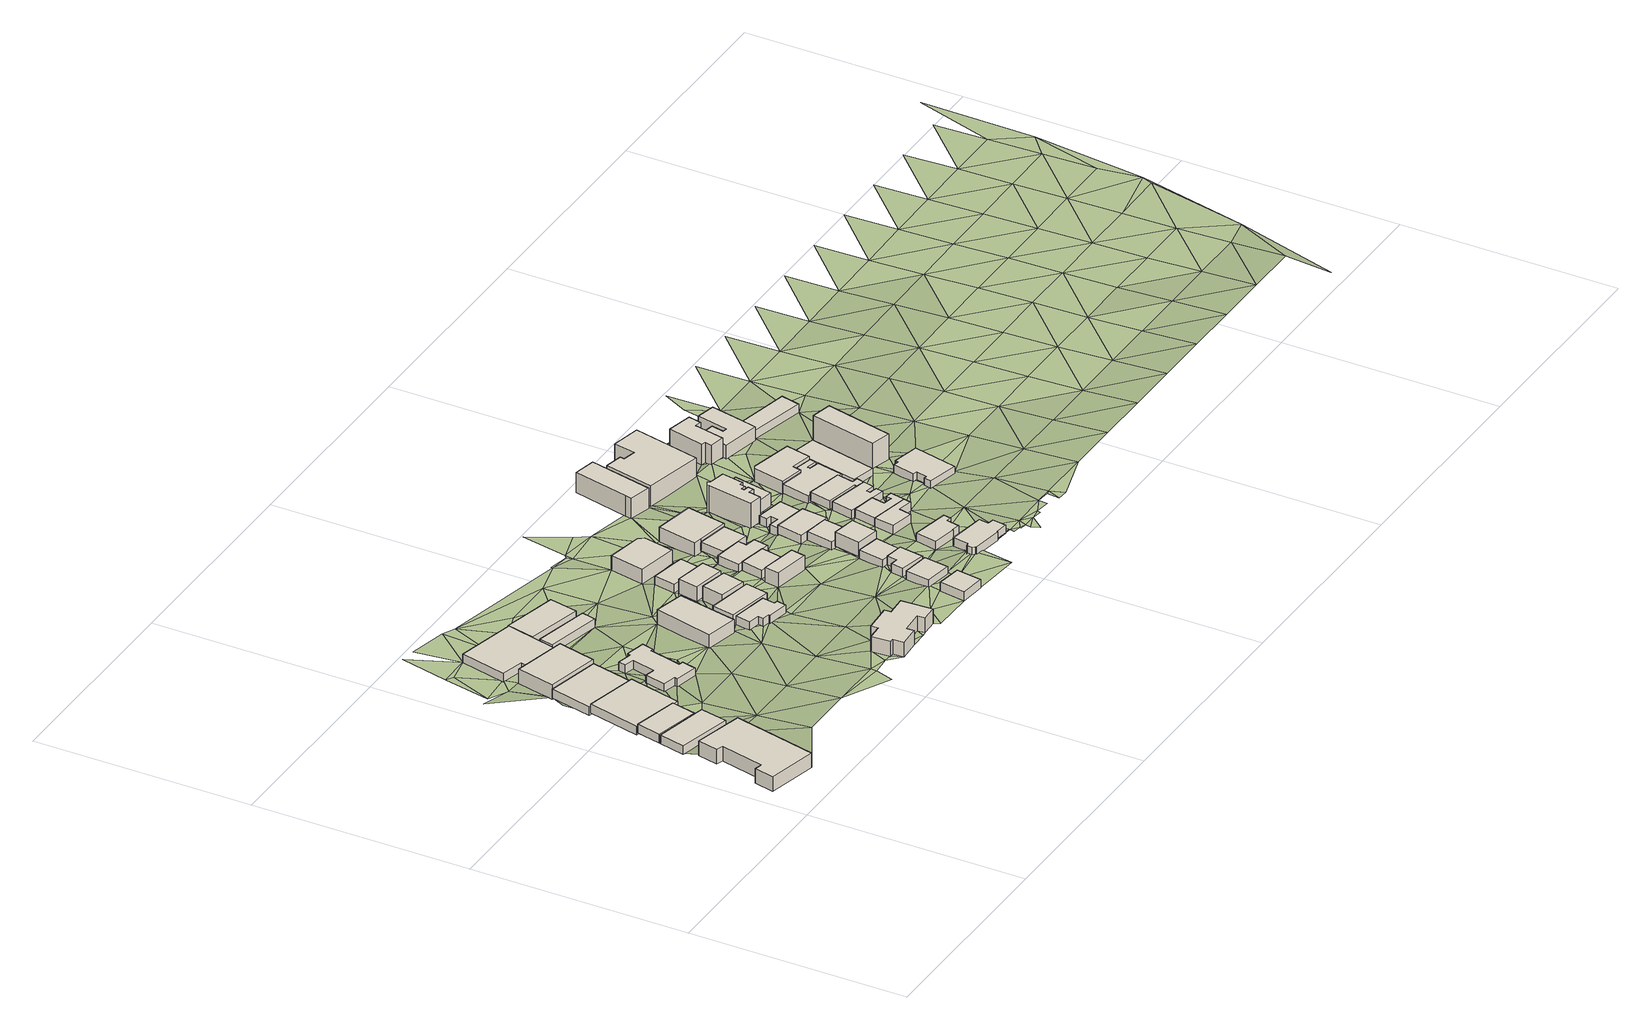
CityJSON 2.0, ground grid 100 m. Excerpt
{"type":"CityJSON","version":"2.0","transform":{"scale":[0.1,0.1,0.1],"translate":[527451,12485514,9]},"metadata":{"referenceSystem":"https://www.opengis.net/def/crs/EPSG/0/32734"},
"CityObjects":{
"building1":{"type":"Building","attributes":{"address":"Sir Dicks 15 Woodlands Road Woodstock Cape Town","building":"office","building:levels":2,"building_height":6.9,"plus_code":"4FRW3CCV+3QP","ground_height":15.82,"roof_height":22.72},"geometry":[{"type":"Solid","lod":"1","boundaries":[[[[0,1,2,3]],[[1,4,5,2]],[[4,6,7,5]],[[6,8,9,7]],[[8,10,11,9]],[[10,12,13,11]],[[12,14,15,13]],[[14,0,3,15]],[[3,2,5,7,9,11,13,15]],[[14,12,10,8,6,4,1,0]]]]}]},
"building2":{"type":"Building","attributes":{"building":"industrial","building:levels":1,"building_height":4.1,"plus_code":"4FRW3CCV+5RR","ground_height":13.77,"roof_height":17.87},"geometry":[{"type":"Solid","lod":"1","boundaries":[[[[16,17,18,19]],[[17,20,21,18]],[[20,22,23,21]],[[22,16,19,23]],[[19,18,21,23]],[[22,20,17,16]]]]}]},
"building3":{"type":"Building","attributes":{"building":"industrial","building:levels":1,"building_height":4.1,"plus_code":"4FRW3CCV+6RJ","ground_height":13.77,"roof_height":17.87},"geometry":[{"type":"Solid","lod":"1","boundaries":[[[[24,25,26,27]],[[25,28,29,26]],[[28,30,31,29]],[[30,24,27,31]],[[27,26,29,31]],[[30,28,25,24]]]]}]},
"building4":{"type":"Building","attributes":{"building":"industrial","building:levels":1,"building_height":4.1,"plus_code":"4FRW3CCV+7RX","ground_height":12.49,"roof_height":16.59},"geometry":[{"type":"Solid","lod":"1","boundaries":[[[[32,33,34,35]],[[33,36,37,34]],[[36,38,39,37]],[[38,32,35,39]],[[35,34,37,39]],[[38,36,33,32]]]]}]},
"building5":{"type":"Building","attributes":{"building":"industrial","building:levels":1,"building_height":4.1,"plus_code":"4FRW3CCV+9VC","ground_height":11.28,"roof_height":15.38},"geometry":[{"type":"Solid","lod":"1","boundaries":[[[[40,41,42,43]],[[41,44,45,42]],[[44,46,47,45]],[[46,40,43,47]],[[43,42,45,47]],[[46,44,41,40]]]]}]},
"building6":{"type":"Building","attributes":{"address":"Desmond Tutu Health Foundation 3 Woodlands Road Woodstock Cape Town","building":"office","building:levels":2,"amenity":"research_institute","building_height":6.9,"plus_code":"4FRW3CCV+CVW","ground_height":10.17,"roof_height":17.07},"geometry":[{"type":"Solid","lod":"1","boundaries":[[[[48,49,50,51]],[[49,52,53,50]],[[52,54,55,53]],[[54,48,51,55]],[[51,50,53,55]],[[54,52,49,48]]]]}]},
"building7":{"type":"Building","attributes":{"address":"Percy Bartley House 44 Pine Road 7915 Woodstock, Cape Town","building":"residential","building:levels":1,"beds":"25","amenity":"social_facility","social_facility":"shelter","building_height":4.1,"plus_code":"4FRW3CCV+8X8","ground_height":11.28,"roof_height":15.38},"geometry":[{"type":"Solid","lod":"1","boundaries":[[[[56,57,58,59]],[[57,60,61,58]],[[60,62,63,61]],[[62,64,65,63]],[[64,66,67,65]],[[66,68,69,67]],[[68,70,71,69]],[[70,72,73,71]],[[72,74,75,73]],[[74,76,77,75]],[[76,78,79,77]],[[78,80,81,79]],[[80,82,83,81]],[[82,84,85,83]],[[84,86,87,85]],[[86,56,59,87]],[[59,58,61,63,65,67,69,71,73,75,77,79,81,83,85,87]],[[86,84,82,80,78,76,74,72,70,68,66,64,62,60,57,56]]]]}]},
"building8":{"type":"Building","attributes":{"address":"Cape Town","building":"yes","building:levels":1,"building_height":4.1,"plus_code":"4FRW3CCV+GWJ","ground_height":9.52,"roof_height":13.62},"geometry":[{"type":"Solid","lod":"1","boundaries":[[[[88,89,90,91]],[[89,92,93,90]],[[92,94,95,93]],[[94,96,97,95]],[[96,98,99,97]],[[98,88,91,99]],[[91,90,93,95,97,99]],[[98,96,94,92,89,88]]]]}]},
"building9":{"type":"Building","attributes":{"address":"Cape Town","building":"yes","building:levels":1,"building_height":4.1,"plus_code":"4FRW3CCW+F2J","ground_height":10.17,"roof_height":14.27},"geometry":[{"type":"Solid","lod":"1","boundaries":[[[[100,101,102,103]],[[101,104,105,102]],[[104,106,107,105]],[[106,100,103,107]],[[103,102,105,107]],[[106,104,101,100]]]]}]},
"building10":{"type":"Building","attributes":{"address":"Cape Town","building":"yes","building:levels":1,"building_height":4.1,"plus_code":"4FRW3CCW+G2G","ground_height":9.52,"roof_height":13.62},"geometry":[{"type":"Solid","lod":"1","boundaries":[[[[108,109,110,111]],[[109,112,113,110]],[[112,114,115,113]],[[114,108,111,115]],[[111,110,113,115]],[[114,112,109,108]]]]}]},
"building11":{"type":"Building","attributes":{"address":"Ebenezer Uniting Reformed Church 43 Pine Road Woodstock 7915 Cape Town","building":"church","building:levels":2,"amenity":"place_of_worship","building_height":6.9,"plus_code":"4FRW3CCW+84G","ground_height":11.34,"roof_height":18.24},"geometry":[{"type":"Solid","lod":"1","boundaries":[[[[116,117,118,119]],[[117,120,121,118]],[[120,122,123,121]],[[122,116,119,123]],[[119,118,121,123]],[[122,120,117,116]]]]}]},
"building12":{"type":"Building","attributes":{"building":"kindergarten","building:levels":2,"building_height":6.9,"plus_code":"4FRW3CCW+26P","ground_height":17.11,"roof_height":24.01},"geometry":[{"type":"Solid","lod":"1","boundaries":[[[[124,125,126,127]],[[125,128,129,126]],[[128,130,131,129]],[[130,132,133,131]],[[132,134,135,133]],[[134,136,137,135]],[[136,138,139,137]],[[138,140,141,139]],[[140,142,143,141]],[[142,144,145,143]],[[144,146,147,145]],[[146,148,149,147]],[[148,150,151,149]],[[150,124,127,151]],[[127,126,129,131,133,135,137,139,141,143,145,147,149,151]],[[150,148,146,144,142,140,138,136,134,132,130,128,125,124]]]]}]},
"building13":{"type":"Building","attributes":{"building":"house","building:levels":1,"building_height":4.1,"plus_code":"4FRW3CCW+755","ground_height":12.72,"roof_height":16.82},"geometry":[{"type":"Solid","lod":"1","boundaries":[[[[152,153,154,155]],[[153,156,157,154]],[[156,158,159,157]],[[158,160,161,159]],[[160,162,163,161]],[[162,164,165,163]],[[164,166,167,165]],[[166,168,169,167]],[[168,170,171,169]],[[170,152,155,171]],[[155,154,157,159,161,163,165,167,169,171]],[[170,168,166,164,162,160,158,156,153,152]]]]}]},
"building14":{"type":"Building","attributes":{"building":"house","building:levels":1,"building_height":4.1,"plus_code":"4FRW3CCW+76M","ground_height":12.72,"roof_height":16.82},"geometry":[{"type":"Solid","lod":"1","boundaries":[[[[172,173,174,175]],[[173,176,177,174]],[[176,178,179,177]],[[178,172,175,179]],[[175,174,177,179]],[[178,176,173,172]]]]}]},
"building15":{"type":"Building","attributes":{"building":"house","building:levels":2,"building_height":6.9,"plus_code":"4FRW3CCW+86G","ground_height":11.54,"roof_height":18.44},"geometry":[{"type":"Solid","lod":"1","boundaries":[[[[180,181,182,183]],[[181,184,185,182]],[[184,186,187,185]],[[186,180,183,187]],[[183,182,185,187]],[[186,184,181,180]]]]}]},
"building16":{"type":"Building","attributes":{"building":"house","building:levels":2,"building_height":6.9,"plus_code":"4FRW3CCW+969","ground_height":11.54,"roof_height":18.44},"geometry":[{"type":"Solid","lod":"1","boundaries":[[[[188,189,190,191]],[[189,192,193,190]],[[192,194,195,193]],[[194,188,191,195]],[[191,190,193,195]],[[194,192,189,188]]]]}]},
"building17":{"type":"Building","attributes":{"building":"house","building:levels":1,"building_height":4.1,"plus_code":"4FRW3CCW+C72","ground_height":11.54,"roof_height":15.64},"geometry":[{"type":"Solid","lod":"1","boundaries":[[[[196,197,198,199]],[[197,200,201,198]],[[200,202,203,201]],[[202,196,199,203]],[[199,198,201,203]],[[202,200,197,196]]]]}]},
"building18":{"type":"Building","attributes":{"address":"Woodstock Cape Town","building":"house","building:levels":1,"building_height":4.1,"plus_code":"4FRW3CCW+2C7","ground_height":17.21,"roof_height":21.31},"geometry":[{"type":"Solid","lod":"1","boundaries":[[[[204,205,206,207]],[[205,208,209,206]],[[208,210,211,209]],[[210,204,207,211]],[[207,206,209,211]],[[210,208,205,204]]]]}]},
"building19":{"type":"Building","attributes":{"building":"retail","building:levels":2,"building_height":6.9,"plus_code":"4FRW3CCW+F77","ground_height":10.35,"roof_height":17.25},"geometry":[{"type":"Solid","lod":"1","boundaries":[[[[212,213,214,215]],[[213,216,217,214]],[[216,218,219,217]],[[218,220,221,219]],[[220,212,215,221]],[[215,214,217,219,221]],[[220,218,216,213,212]]]]}]},
"building20":{"type":"Building","attributes":{"address":"Woodstock","building":"house","building:levels":2,"building_height":6.9,"plus_code":"4FRW3CCW+789","ground_height":13.07,"roof_height":19.97},"geometry":[{"type":"Solid","lod":"1","boundaries":[[[[222,223,224,225]],[[223,226,227,224]],[[226,228,229,227]],[[228,222,225,229]],[[225,224,227,229]],[[228,226,223,222]]]]}]},
"building21":{"type":"Building","attributes":{"address":"Woodstock","building":"house","building:levels":1,"building_height":4.1,"plus_code":"4FRW3CCW+885","ground_height":13.07,"roof_height":17.17},"geometry":[{"type":"Solid","lod":"1","boundaries":[[[[230,231,232,233]],[[231,234,235,232]],[[234,236,237,235]],[[236,230,233,237]],[[233,232,235,237]],[[236,234,231,230]]]]}]},
"building22":{"type":"Building","attributes":{"address":"Woodstock Cape Town","building":"house","building:levels":1,"building_height":4.1,"plus_code":"4FRW3CCW+3CG","ground_height":15.85,"roof_height":19.95},"geometry":[{"type":"Solid","lod":"1","boundaries":[[[[238,239,240,241]],[[239,242,243,240]],[[242,244,245,243]],[[244,238,241,245]],[[241,240,243,245]],[[244,242,239,238]]]]}]},
"building23":{"type":"Building","attributes":{"address":"Woodstock","building":"house","building:levels":1,"building_height":4.1,"plus_code":"4FRW3CCW+89R","ground_height":11.66,"roof_height":15.76},"geometry":[{"type":"Solid","lod":"1","boundaries":[[[[246,247,248,249]],[[247,250,251,248]],[[250,252,253,251]],[[252,254,255,253]],[[254,256,257,255]],[[256,246,249,257]],[[249,248,251,253,255,257]],[[256,254,252,250,247,246]]]]}]},
"building24":{"type":"Building","attributes":{"address":"Walmer Road Woodstock 7915 Cape Town","building":"house","building:levels":1,"building_height":4.1,"plus_code":"4FRW3CCW+4C9","ground_height":15.85,"roof_height":19.95},"geometry":[{"type":"Solid","lod":"1","boundaries":[[[[258,259,260,261]],[[259,262,263,260]],[[262,264,265,263]],[[264,266,267,265]],[[266,268,269,267]],[[268,258,261,269]],[[261,260,263,265,267,269]],[[268,266,264,262,259,258]]]]}]},
"building25":{"type":"Building","attributes":{"building":"house","building:levels":1,"building_height":4.1,"plus_code":"4FRW3CCW+99P","ground_height":11.66,"roof_height":15.76},"geometry":[{"type":"Solid","lod":"1","boundaries":[[[[270,271,272,273]],[[271,274,275,272]],[[274,276,277,275]],[[276,270,273,277]],[[273,272,275,277]],[[276,274,271,270]]]]}]},
"building26":{"type":"Building","attributes":{"address":"Walmer Road Woodstock 7915 Cape Town","building":"house","building:levels":1,"building_height":4.1,"plus_code":"4FRW3CCW+5F6","ground_height":14.41,"roof_height":18.51},"geometry":[{"type":"Solid","lod":"1","boundaries":[[[[278,279,280,281]],[[279,282,283,280]],[[282,284,285,283]],[[284,278,281,285]],[[281,280,283,285]],[[284,282,279,278]]]]}]},
"building27":{"type":"Building","attributes":{"building":"retail","building:levels":2,"building_height":6.9,"plus_code":"4FRW3CCW+C9Q","ground_height":10.35,"roof_height":17.25},"geometry":[{"type":"Solid","lod":"1","boundaries":[[[[286,287,288,289]],[[287,290,291,288]],[[290,292,293,291]],[[292,294,295,293]],[[294,286,289,295]],[[289,288,291,293,295]],[[294,292,290,287,286]]]]}]},
"building28":{"type":"Building","attributes":{"address":"Walmer Road Woodstock 7915 Cape Town","building":"house","building:levels":2,"building_height":6.9,"plus_code":"4FRW3CCW+6F8","ground_height":14.41,"roof_height":21.31},"geometry":[{"type":"Solid","lod":"1","boundaries":[[[[296,297,298,299]],[[297,300,301,298]],[[300,302,303,301]],[[302,296,299,303]],[[299,298,301,303]],[[302,300,297,296]]]]}]},
"building29":{"type":"Building","attributes":{"address":"Walmer Road Woodstock 7915 Cape Town","building":"house","building:levels":1,"building_height":4.1,"plus_code":"4FRW3CCW+7F4","ground_height":13.38,"roof_height":17.48},"geometry":[{"type":"Solid","lod":"1","boundaries":[[[[304,305,306,307]],[[305,308,309,306]],[[308,310,311,309]],[[310,312,313,311]],[[312,304,307,313]],[[307,306,309,311,313]],[[312,310,308,305,304]]]]}]},
"building30":{"type":"Building","attributes":{"address":"Walmer Road Woodstock 7915 Cape Town","building":"house","building:levels":1,"building_height":4.1,"plus_code":"4FRW3CCW+8F4","ground_height":13.38,"roof_height":17.48},"geometry":[{"type":"Solid","lod":"1","boundaries":[[[[314,315,316,317]],[[315,305,306,316]],[[305,304,307,306]],[[304,318,319,307]],[[318,320,321,319]],[[320,314,317,321]],[[317,316,306,307,319,321]],[[320,318,304,305,315,314]]]]}]},
"building31":{"type":"Building","attributes":{"address":"11A Walmer Road Woodstock 7915 Woodstock, Cape Town","building":"house","building:levels":1,"building_height":4.1,"plus_code":"4FRW3CCW+3H8","ground_height":16.01,"roof_height":20.11},"geometry":[{"type":"Solid","lod":"1","boundaries":[[[[322,323,324,325]],[[323,326,327,324]],[[326,328,329,327]],[[328,330,331,329]],[[330,332,333,331]],[[332,334,335,333]],[[334,336,337,335]],[[336,338,339,337]],[[338,340,341,339]],[[340,342,343,341]],[[342,344,345,343]],[[344,322,325,345]],[[325,324,327,329,331,333,335,337,339,341,343,345]],[[344,342,340,338,336,334,332,330,328,326,323,322]]]]}]},
"building32":{"type":"Building","attributes":{"address":"11 Walmer Road 7915 Woodstock, Cape Town","building":"semidetached_house","building:levels":1,"building_height":4.1,"plus_code":"4FRW3CCW+4H6","ground_height":16.01,"roof_height":20.11},"geometry":[{"type":"Solid","lod":"1","boundaries":[[[[346,347,348,349]],[[347,350,351,348]],[[350,352,353,351]],[[352,354,355,353]],[[354,356,357,355]],[[356,358,359,357]],[[358,360,361,359]],[[360,346,349,361]],[[349,348,351,353,355,357,359,361]],[[360,358,356,354,352,350,347,346]]]]}]},
"building33":{"type":"Building","attributes":{"address":"Walmer Road Woodstock 7915 Cape Town","building":"house","building:levels":1,"building_height":4.1,"plus_code":"4FRW3CCW+8GR","ground_height":12.09,"roof_height":16.19},"geometry":[{"type":"Solid","lod":"1","boundaries":[[[[362,363,364,365]],[[363,366,367,364]],[[366,368,369,367]],[[368,370,371,369]],[[370,372,373,371]],[[372,374,375,373]],[[374,376,377,375]],[[376,362,365,377]],[[365,364,367,369,371,373,375,377]],[[376,374,372,370,368,366,363,362]]]]}]},
"building34":{"type":"Building","attributes":{"address":"108 Victoria Road Woodstock 7915 Cape Town","building":"yes","building:levels":4,"building_height":12.5,"plus_code":"4FRW3CCW+CFQ","ground_height":10.58,"roof_height":23.08},"geometry":[{"type":"Solid","lod":"1","boundaries":[[[[378,379,380,381]],[[379,382,383,380]],[[382,384,385,383]],[[384,386,387,385]],[[386,388,389,387]],[[388,390,391,389]],[[390,392,393,391]],[[392,394,395,393]],[[394,396,397,395]],[[396,398,399,397]],[[398,400,401,399]],[[400,402,403,401]],[[402,404,405,403]],[[404,406,407,405]],[[406,378,381,407]],[[381,380,383,385,387,389,391,393,395,397,399,401,403,405,407]],[[406,404,402,400,398,396,394,392,390,388,386,384,382,379,378]]]]}]},
"building35":{"type":"Building","attributes":{"address":"Victoria Road Woodstock 7915 Cape Town","building":"yes","building:levels":3,"building_height":9.7,"plus_code":"4FRW3CCW+HCX","ground_height":9.24,"roof_height":18.94},"geometry":[{"type":"Solid","lod":"1","boundaries":[[[[408,409,410,411]],[[409,412,413,410]],[[412,414,415,413]],[[414,416,417,415]],[[416,408,411,417]],[[411,410,413,415,417]],[[416,414,412,409,408]]]]}]},
"building36":{"type":"Building","attributes":{"address":"7 Walmer Road Woodstock 7915 Cape Town","building":"house","building:levels":1,"building_height":4.1,"plus_code":"4FRW3CCW+5HM","ground_height":14.64,"roof_height":18.74},"geometry":[{"type":"Solid","lod":"1","boundaries":[[[[418,419,420,421]],[[419,422,423,420]],[[422,424,425,423]],[[424,426,427,425]],[[426,428,429,427]],[[428,418,421,429]],[[421,420,423,425,427,429]],[[428,426,424,422,419,418]]]]}]},
"building37":{"type":"Building","attributes":{"address":"5 Walmer Road Woodstock 7915 Cape Town","building":"semidetached_house","building:levels":1,"building_height":4.1,"plus_code":"4FRW3CCW+6HF","ground_height":14.64,"roof_height":18.74},"geometry":[{"type":"Solid","lod":"1","boundaries":[[[[418,428,429,421]],[[428,430,431,429]],[[430,432,433,431]],[[432,434,435,433]],[[434,436,437,435]],[[436,438,439,437]],[[438,440,441,439]],[[440,418,421,441]],[[421,429,431,433,435,437,439,441]],[[440,438,436,434,432,430,428,418]]]]}]},
"building38":{"type":"Building","attributes":{"address":"104 Victoria Road Woodstock 7915 Cape Town","building":"yes","building:levels":2,"building_height":6.9,"plus_code":"4FRW3CCW+CGH","ground_height":10.71,"roof_height":17.61},"geometry":[{"type":"Solid","lod":"1","boundaries":[[[[442,443,444,445]],[[443,446,447,444]],[[446,448,449,447]],[[448,450,451,449]],[[450,442,445,451]],[[445,444,447,449,451]],[[450,448,446,443,442]]]]}]},
"building39":{"type":"Building","attributes":{"address":"3 Walmer Road Woodstock 7915 Cape Town","building":"house","building:levels":1,"building_height":4.1,"plus_code":"4FRW3CCW+7J6","ground_height":13.56,"roof_height":17.66},"geometry":[{"type":"Solid","lod":"1","boundaries":[[[[452,453,454,455]],[[453,456,457,454]],[[456,458,459,457]],[[458,460,461,459]],[[460,462,463,461]],[[462,464,465,463]],[[464,466,467,465]],[[466,468,469,467]],[[468,452,455,469]],[[455,454,457,459,461,463,465,467,469]],[[468,466,464,462,460,458,456,453,452]]]]}]},
"building40":{"type":"Building","attributes":{"address":"1 Walmer Road Woodstock 7915 Cape Town","building":"house","building:levels":1,"building_height":4.1,"plus_code":"4FRW3CCW+8J2","ground_height":13.56,"roof_height":17.66},"geometry":[{"type":"Solid","lod":"1","boundaries":[[[[453,452,455,454]],[[452,470,471,455]],[[470,472,473,471]],[[472,474,475,473]],[[474,476,477,475]],[[476,478,479,477]],[[478,480,481,479]],[[480,453,454,481]],[[454,455,471,473,475,477,479,481]],[[480,478,476,474,472,470,452,453]]]]}]},
"building41":{"type":"Building","attributes":{"address":"53 Victoria Road Woodstock 7915 Cape Town","building":"yes","building:levels":3,"building_height":9.7,"plus_code":"4FRW3CCW+HG8","ground_height":9.24,"roof_height":18.94},"geometry":[{"type":"Solid","lod":"1","boundaries":[[[[482,483,484,485]],[[483,486,487,484]],[[486,488,489,487]],[[488,490,491,489]],[[490,492,493,491]],[[492,494,495,493]],[[494,496,497,495]],[[496,482,485,497]],[[485,484,487,489,491,493,495,497]],[[496,494,492,490,488,486,483,482]]]]}]},
"building42":{"type":"Building","attributes":{"address":"116 Victoria Road Woodstock 7915 Cape Town","building":"house","building:levels":1,"building_height":4.1,"plus_code":"4FRW3CCW+8JV","ground_height":12.16,"roof_height":16.26},"geometry":[{"type":"Solid","lod":"1","boundaries":[[[[498,499,500,501]],[[499,502,503,500]],[[502,504,505,503]],[[504,506,507,505]],[[506,508,509,507]],[[508,510,511,509]],[[510,512,513,511]],[[512,514,515,513]],[[514,516,517,515]],[[516,498,501,517]],[[501,500,503,505,507,509,511,513,515,517]],[[516,514,512,510,508,506,504,502,499,498]]]]}]},
"building43":{"type":"Building","attributes":{"address":"116 Victoria Road Woodstock 7915 Cape Town","building":"retail","building:levels":2,"building_height":6.9,"plus_code":"4FRW3CCW+9JW","ground_height":10.71,"roof_height":17.61},"geometry":[{"type":"Solid","lod":"1","boundaries":[[[[518,519,520,521]],[[519,522,523,520]],[[522,524,525,523]],[[524,526,527,525]],[[526,528,529,527]],[[528,530,531,529]],[[530,518,521,531]],[[521,520,523,525,527,529,531]],[[530,528,526,524,522,519,518]]]]}]},
"building44":{"type":"Building","attributes":{"address":"130 Victoria Road Woodstock 7915 Cape Town","building":"retail","building:levels":1,"building_height":4.1,"plus_code":"4FRW3CCW+8MQ","ground_height":12.28,"roof_height":16.38},"geometry":[{"type":"Solid","lod":"1","boundaries":[[[[532,533,534,535]],[[533,536,537,534]],[[536,538,539,537]],[[538,532,535,539]],[[535,534,537,539]],[[538,536,533,532]]]]}]},
"building45":{"type":"Building","attributes":{"building":"house","building:levels":1,"building_height":4.1,"plus_code":"4FRW3CCW+6P9","ground_height":13.49,"roof_height":17.59},"geometry":[{"type":"Solid","lod":"1","boundaries":[[[[540,541,542,543]],[[541,544,545,542]],[[544,546,547,545]],[[546,548,549,547]],[[548,550,551,549]],[[550,552,553,551]],[[552,554,555,553]],[[554,556,557,555]],[[556,558,559,557]],[[558,540,543,559]],[[543,542,545,547,549,551,553,555,557,559]],[[558,556,554,552,550,548,546,544,541,540]]]]}]},
"building46":{"type":"Building","attributes":{"address":"57 Victoria Road Woodstock Cape Town","building":"retail","building:levels":3,"building_height":9.7,"plus_code":"4FRW3CCW+GJQ","ground_height":9.67,"roof_height":19.37},"geometry":[{"type":"Solid","lod":"1","boundaries":[[[[560,561,562,563]],[[561,564,565,562]],[[564,566,567,565]],[[566,568,569,567]],[[568,570,571,569]],[[570,572,573,571]],[[572,574,575,573]],[[574,576,577,575]],[[576,560,563,577]],[[563,562,565,567,569,571,573,575,577]],[[576,574,572,570,568,566,564,561,560]]]]}]},
"building47":{"type":"Building","attributes":{"address":"124 Victoria Road Woodstock 7915 Cape Town","building":"retail","building:levels":4,"building_height":12.5,"plus_code":"4FRW3CCW+8QJ","ground_height":12.28,"roof_height":24.78},"geometry":[{"type":"Solid","lod":"1","boundaries":[[[[578,579,580,581]],[[579,582,583,580]],[[582,584,585,583]],[[584,578,581,585]],[[581,580,583,585]],[[584,582,579,578]]]]}]},
"building48":{"type":"Building","attributes":{"address":"59 Victoria Road Woodstock 7915 Cape Town","building":"yes","building:levels":2,"building_height":6.9,"plus_code":"4FRW3CCW+GPF","ground_height":9.75,"roof_height":16.65},"geometry":[{"type":"Solid","lod":"1","boundaries":[[[[586,587,588,589]],[[587,590,591,588]],[[590,592,593,591]],[[592,594,595,593]],[[594,596,597,595]],[[596,598,599,597]],[[598,600,601,599]],[[600,602,603,601]],[[602,604,605,603]],[[604,586,589,605]],[[589,588,591,593,595,597,599,601,603,605]],[[604,602,600,598,596,594,592,590,587,586]]]]}]},
"building49":{"type":"Building","attributes":{"address":"73 Victoria Road Woodstock 7915 Cape Town","building":"yes","building:levels":1,"building_height":4.1,"plus_code":"4FRW3CCW+FQP","ground_height":10.87,"roof_height":14.97},"geometry":[{"type":"Solid","lod":"1","boundaries":[[[[606,607,608,609]],[[607,610,611,608]],[[610,612,613,611]],[[612,606,609,613]],[[609,608,611,613]],[[612,610,607,606]]]]}]},
"terrain1":{"type":"TINRelief","geometry":[{"type":"CompositeSurface","lod":"1","boundaries":[[[614,615,616]],[[615,1,616]],[[617,618,619]],[[1,620,621]],[[622,623,25]],[[618,617,16]],[[1,624,616]],[[1,621,624]],[[25,625,622]],[[624,16,616]],[[618,16,25]],[[626,627,628]],[[625,25,16]],[[628,629,630]],[[631,632,627]],[[624,633,16]],[[633,625,16]],[[634,624,621]],[[628,635,629]],[[636,637,629]],[[637,638,639]],[[629,635,640]],[[638,637,636]],[[38,632,631]],[[636,629,640]],[[625,633,641]],[[628,46,635]],[[625,642,38]],[[625,643,642]],[[641,643,625]],[[633,624,644]],[[624,634,645]],[[639,638,88]],[[636,640,646]],[[638,636,88]],[[647,38,642]],[[38,647,632]],[[642,643,647]],[[635,46,648]],[[649,646,640]],[[639,88,650]],[[645,644,624]],[[643,641,651]],[[633,652,641]],[[647,64,632]],[[640,54,649]],[[632,64,46]],[[644,652,633]],[[653,64,647]],[[62,648,46]],[[62,46,64]],[[64,653,654]],[[655,645,634]],[[54,656,649]],[[648,62,657]],[[634,658,659]],[[660,88,661]],[[62,662,657]],[[634,659,655]],[[663,661,88]],[[664,665,666]],[[667,54,648]],[[657,667,648]],[[663,88,98]],[[664,668,665]],[[645,669,644]],[[106,104,656]],[[670,652,644]],[[671,645,655]],[[666,652,670]],[[672,656,104]],[[668,664,673]],[[666,670,664]],[[674,667,657]],[[672,98,656]],[[663,675,661]],[[669,645,671]],[[656,54,676]],[[655,659,677]],[[670,673,664]],[[656,676,106]],[[98,112,663]],[[112,675,663]],[[669,670,644]],[[98,672,112]],[[667,676,54]],[[671,655,678]],[[677,678,655]],[[104,679,672]],[[674,673,116]],[[677,142,680]],[[674,116,667]],[[677,680,678]],[[116,673,670]],[[681,675,112]],[[142,140,680]],[[678,132,671]],[[679,682,672]],[[667,116,676]],[[669,683,670]],[[684,669,671]],[[134,132,678]],[[681,112,109]],[[132,685,671]],[[683,669,686]],[[687,686,669]],[[688,675,681]],[[685,684,671]],[[676,116,689]],[[144,690,146]],[[687,669,684]],[[679,676,691]],[[152,683,686]],[[683,152,178]],[[691,682,679]],[[686,687,692]],[[146,690,148]],[[689,691,676]],[[683,178,176]],[[132,130,685]],[[116,122,689]],[[682,691,109]],[[684,693,687]],[[148,690,150]],[[688,681,109]],[[176,122,683]],[[694,178,152]],[[695,684,685]],[[130,128,696]],[[109,691,688]],[[688,697,675]],[[684,695,698]],[[689,122,197]],[[176,194,122]],[[699,184,176]],[[691,689,220]],[[178,694,700]],[[701,685,130]],[[194,176,184]],[[685,701,695]],[[699,176,702]],[[703,704,705]],[[706,694,707]],[[192,122,194]],[[705,696,703]],[[196,689,197]],[[130,696,701]],[[192,197,122]],[[694,706,700]],[[689,196,220]],[[223,706,698]],[[691,218,688]],[[698,695,708]],[[709,699,702]],[[210,705,704]],[[710,194,184]],[[706,223,700]],[[218,691,220]],[[711,696,705]],[[708,695,701]],[[192,200,197]],[[702,700,223]],[[710,184,712]],[[712,709,702]],[[708,223,698]],[[696,711,701]],[[688,218,697]],[[713,705,210]],[[712,702,236]],[[223,222,702]],[[189,200,192]],[[711,705,713]],[[220,196,714]],[[222,236,702]],[[712,715,710]],[[189,710,715]],[[716,697,717]],[[234,712,236]],[[718,697,218]],[[196,719,714]],[[711,242,701]],[[715,712,234]],[[223,708,720]],[[717,697,718]],[[708,701,721]],[[189,256,200]],[[242,268,701]],[[230,236,222]],[[268,266,701]],[[713,722,711]],[[189,715,256]],[[719,200,256]],[[717,718,723]],[[218,216,718]],[[721,701,266]],[[230,222,228]],[[231,715,234]],[[719,724,714]],[[711,722,725]],[[726,719,256]],[[720,708,278]],[[719,726,724]],[[723,718,727]],[[242,239,268]],[[708,721,278]],[[726,256,274]],[[727,718,216]],[[728,729,722]],[[231,730,715]],[[266,264,262]],[[731,213,714]],[[714,724,731]],[[721,266,262]],[[254,274,256]],[[732,733,723]],[[274,271,726]],[[730,230,228]],[[724,726,271]],[[268,239,258]],[[216,213,731]],[[231,230,730]],[[727,732,723]],[[734,228,720]],[[725,722,735]],[[720,278,736]],[[731,727,216]],[[721,262,737]],[[731,724,290]],[[736,734,720]],[[738,274,254]],[[315,730,228]],[[239,725,739]],[[254,252,740]],[[262,259,737]],[[741,722,729]],[[302,736,278]],[[228,734,315]],[[259,258,737]],[[239,347,258]],[[735,722,741]],[[740,738,254]],[[736,302,300]],[[725,735,739]],[[278,284,302]],[[258,347,737]],[[736,300,734]],[[740,730,314]],[[347,239,739]],[[727,731,742]],[[730,315,314]],[[742,731,290]],[[302,284,296]],[[740,374,738]],[[305,315,734]],[[743,741,729]],[[735,741,744]],[[284,737,346]],[[737,347,346]],[[374,740,314]],[[745,746,738]],[[739,336,347]],[[739,747,336]],[[374,748,738]],[[290,749,742]],[[750,300,751]],[[727,742,752]],[[738,748,745]],[[284,419,296]],[[743,753,741]],[[347,336,350]],[[419,284,346]],[[374,368,748]],[[296,418,751]],[[754,368,374]],[[745,386,746]],[[755,750,751]],[[296,419,418]],[[386,749,746]],[[366,748,368]],[[336,354,350]],[[368,754,370]],[[755,756,750]],[[748,366,757]],[[748,386,745]],[[753,743,758]],[[350,354,352]],[[759,742,749]],[[422,419,346]],[[334,354,336]],[[755,751,458]],[[759,749,760]],[[751,418,440]],[[749,384,760]],[[761,753,762]],[[386,384,749]],[[360,422,346]],[[751,440,458]],[[757,366,763]],[[358,356,354]],[[764,765,757]],[[753,758,762]],[[759,760,766]],[[382,760,384]],[[354,334,358]],[[766,760,382]],[[767,755,768]],[[765,764,769]],[[764,757,763]],[[770,771,772]],[[458,456,755]],[[762,758,773]],[[769,764,774]],[[774,772,771]],[[758,775,776]],[[773,334,777]],[[456,768,755]],[[778,774,764]],[[774,778,772]],[[779,772,778]],[[776,780,781]],[[782,773,758]],[[758,776,782]],[[492,759,766]],[[763,783,764]],[[458,440,438]],[[379,442,382]],[[784,763,767]],[[785,422,360]],[[784,767,768]],[[782,776,781]],[[424,422,785]],[[334,786,358]],[[358,786,360]],[[768,456,478]],[[773,786,334]],[[787,788,789]],[[781,789,788]],[[768,478,476]],[[416,759,492]],[[782,781,788]],[[773,782,786]],[[768,476,784]],[[786,785,360]],[[790,766,382]],[[763,498,783]],[[791,458,438]],[[382,442,792]],[[438,436,793]],[[784,498,763]],[[793,436,794]],[[478,456,795]],[[796,782,788]],[[783,797,450]],[[797,783,498]],[[791,438,793]],[[798,796,788]],[[799,800,492]],[[801,802,785]],[[442,450,792]],[[795,456,803]],[[793,804,791]],[[797,498,805]],[[792,790,382]],[[806,786,782]],[[807,784,476]],[[782,796,806]],[[804,802,801]],[[799,492,808]],[[809,810,811]],[[812,450,797]],[[797,805,812]],[[786,813,785]],[[801,791,804]],[[814,809,811]],[[801,811,791]],[[498,815,805]],[[808,816,817]],[[450,519,792]],[[801,785,813]],[[801,814,811]],[[799,808,817]],[[806,796,818]],[[784,807,819]],[[812,519,450]],[[820,815,498]],[[799,817,821]],[[822,823,824]],[[823,822,807]],[[825,814,801]],[[826,786,806]],[[790,792,827]],[[814,828,829]],[[792,519,827]],[[822,819,807]],[[820,830,815]],[[801,813,831]],[[813,786,826]],[[830,832,815]],[[824,829,828]],[[833,834,806]],[[801,831,825]],[[822,824,828]],[[833,835,834]],[[836,819,822]],[[834,835,837]],[[814,825,838]],[[827,572,790]],[[830,839,832]],[[814,838,828]],[[834,826,806]],[[840,841,842]],[[831,843,844]],[[831,844,825]],[[840,819,836]],[[845,827,519]],[[836,841,840]],[[846,790,572]],[[839,830,847]],[[848,836,822]],[[827,849,572]],[[846,850,790]],[[519,851,845]],[[813,826,852]],[[851,519,853]],[[847,836,848]],[[854,828,838]],[[845,855,827]],[[839,847,848]],[[834,837,856]],[[544,541,838]],[[854,838,541]],[[853,839,848]],[[826,834,856]],[[828,854,538]],[[850,846,857]],[[541,858,854]],[[853,848,538]],[[857,859,850]],[[860,845,851]],[[861,852,862]],[[863,857,846]],[[851,853,860]],[[541,861,858]],[[864,852,826]],[[865,866,586]],[[854,578,538]],[[857,867,859]],[[586,604,865]],[[578,853,538]],[[868,604,869]],[[861,870,858]],[[860,853,578]],[[864,826,856]],[[852,871,862]],[[857,863,598]],[[604,598,865]],[[863,865,598]],[[604,868,598]],[[858,870,584]],[[861,862,871]],[[857,598,872]],[[871,852,864]],[[873,870,861]],[[578,874,860]],[[598,596,872]],[[870,873,584]],[[864,856,875]],[[873,861,871]],[[584,874,578]],[[596,876,877]],[[596,877,872]],[[877,878,872]],[[877,876,612]],[[879,584,873]],[[871,864,880]],[[879,874,584]],[[875,881,864]],[[878,877,882]],[[880,873,871]],[[864,881,880]],[[883,612,874]],[[883,874,879]],[[884,877,612]],[[875,885,881]],[[879,873,886]],[[873,880,887]],[[884,612,883]],[[888,877,884]],[[873,887,886]],[[880,881,889]],[[883,879,890]],[[889,881,885]],[[890,884,883]],[[890,879,886]],[[891,887,880]],[[889,891,880]],[[884,890,892]],[[893,889,885]],[[894,886,887]],[[891,895,887]],[[896,884,892]],[[886,894,890]],[[887,895,894]],[[891,889,897]],[[889,893,898]],[[892,890,899]],[[891,897,895]],[[889,898,897]],[[894,899,890]],[[894,895,900]],[[899,901,892]],[[898,893,902]],[[900,895,897]],[[903,892,901]],[[904,899,894]],[[894,900,905]],[[906,897,898]],[[902,907,898]],[[899,904,901]],[[894,905,904]],[[898,907,906]],[[900,897,908]],[[905,900,908]],[[908,897,906]],[[901,904,909]],[[902,910,907]],[[911,901,909]],[[904,905,912]],[[913,906,907]],[[908,914,905]],[[907,910,913]],[[912,909,904]],[[905,914,912]],[[915,908,906]],[[906,913,916]],[[908,915,914]],[[909,912,917]],[[915,906,916]],[[910,918,913]],[[909,917,919]],[[912,914,920]],[[916,913,921]],[[920,914,915]],[[918,921,913]],[[922,917,912]],[[916,923,915]],[[920,922,912]],[[916,921,923]],[[924,920,915]],[[922,925,917]],[[924,915,923]],[[921,918,926]],[[927,917,925]],[[922,920,928]],[[918,929,926]],[[924,928,920]],[[930,923,921]],[[931,925,922]],[[923,930,924]],[[930,921,926]],[[922,928,931]],[[929,932,933]],[[925,931,934]],[[933,926,929]],[[928,924,935]],[[924,930,936]],[[925,934,937]],[[930,926,933]],[[924,936,935]],[[931,928,938]],[[934,931,938]],[[938,928,935]],[[930,933,939]],[[936,930,939]],[[938,940,934]],[[941,935,936]],[[934,940,942]],[[933,941,939]],[[936,939,941]],[[943,938,935]],[[944,935,941]],[[938,943,940]],[[943,935,944]],[[940,943,945]],[[946,944,941]],[[946,943,944]],[[940,945,947]],[[945,943,946]],[[945,946,948]]]}]}
},
"vertices":[
[231,104,76],[321,491,76],[321,491,145],[231,104,145],[94,547,76],[94,547,145],[71,451,76],[71,451,145],[103,441,76],[103,441,145],[56,240,76],[56,240,145],[21,248,76],[21,248,145],[0,157,76],[0,157,145],
[373,684,55],[127,739,55],[127,739,96],[373,684,96],[99,620,55],[99,620,96],[348,560,55],[348,560,96],
[335,696,55],[361,809,55],[361,809,96],[335,696,96],[154,857,55],[154,857,96],[127,744,55],[127,744,96],
[212,1105,42],[155,862,42],[155,862,83],[212,1105,83],[398,806,42],[398,806,83],[455,1049,42],[455,1049,83],
[253,1302,30],[209,1109,30],[209,1109,71],[253,1302,71],[456,1053,30],[456,1053,71],[500,1247,30],[500,1247,71],
[296,1480,19],[256,1305,19],[256,1305,88],[296,1480,88],[502,1249,19],[502,1249,88],[543,1424,19],[543,1424,88],
[721,1142,30],[632,1163,30],[632,1163,71],[721,1142,71],[628,1148,30],[628,1148,71],[559,1164,30],[559,1164,71],[551,1130,30],[551,1130,71],[597,1119,30],[597,1119,71],[571,1010,30],[571,1010,71],[525,1021,30],[525,1021,71],[503,925,30],[503,925,71],[563,911,30],[563,911,71],[560,896,30],[560,896,71],[665,872,30],[665,872,71],[680,938,30],[680,938,71],[660,942,30],[660,942,71],[695,1089,30],[695,1089,71],[708,1086,30],[708,1086,71],
[335,1756,13],[284,1544,13],[284,1544,54],[335,1756,54],[389,1518,13],[389,1518,54],[379,1467,13],[379,1467,54],[545,1430,13],[545,1430,54],[608,1693,13],[608,1693,54],
[810,1409,19],[825,1474,19],[825,1474,60],[810,1409,60],[573,1532,19],[573,1532,60],[557,1468,19],[557,1468,60],
[835,1509,13],[861,1638,13],[861,1638,54],[835,1509,54],[610,1697,13],[610,1697,54],[580,1570,13],[580,1570,54],
[935,1192,31],[870,918,31],[870,918,100],[935,1192,100],[1017,885,31],[1017,885,100],[1073,1159,31],[1073,1159,100],
[1390,177,88],[1382,321,88],[1382,321,158],[1390,177,158],[1292,315,88],[1292,315,158],[1290,345,88],[1290,345,158],[1158,336,88],[1158,336,158],[1161,303,88],[1161,303,158],[1089,298,88],[1089,298,158],[1094,210,88],[1094,210,158],[1112,211,88],[1112,211,158],[1115,159,88],[1115,159,158],[1213,166,88],[1213,166,158],[1211,201,88],[1211,201,158],[1312,207,88],[1312,207,158],[1315,171,88],[1315,171,158],
[1065,902,45],[1051,831,45],[1051,831,86],[1065,902,86],[1103,821,45],[1103,821,86],[1098,796,45],[1098,796,86],[1134,789,45],[1134,789,86],[1133,782,45],[1133,782,86],[1231,764,45],[1231,764,86],[1240,809,45],[1240,809,86],[1223,812,45],[1223,812,86],[1233,870,45],[1233,870,86],
[1275,874,45],[1295,978,45],[1295,978,86],[1275,874,86],[1084,1018,45],[1084,1018,86],[1064,914,45],[1064,914,86],
[1279,985,33],[1301,1086,33],[1301,1086,102],[1279,985,102],[1174,1113,33],[1174,1113,102],[1152,1012,33],[1152,1012,102],
[1308,1103,33],[1325,1195,33],[1325,1195,102],[1308,1103,102],[1174,1224,33],[1174,1224,102],[1156,1132,33],[1156,1132,102],
[1187,1339,33],[1167,1240,33],[1167,1240,74],[1187,1339,74],[1329,1209,33],[1329,1209,74],[1348,1308,33],[1348,1308,74],
[1712,134,89],[1728,250,89],[1728,250,130],[1712,134,130],[1616,267,89],[1616,267,130],[1597,146,89],[1597,146,130],
[1367,1358,21],[1395,1498,21],[1395,1498,90],[1367,1358,90],[1377,1522,21],[1377,1522,90],[1214,1553,21],[1214,1553,90],[1183,1394,21],[1183,1394,90],
[1395,948,48],[1383,882,48],[1383,882,117],[1395,948,117],[1547,850,48],[1547,850,117],[1560,916,48],[1560,916,117],
[1532,945,48],[1552,1046,48],[1552,1046,89],[1532,945,89],[1427,1070,48],[1427,1070,89],[1407,969,48],[1407,969,89],
[1751,305,76],[1767,419,76],[1767,419,117],[1751,305,117],[1644,437,76],[1644,437,117],[1627,325,76],[1627,325,117],
[1420,1082,34],[1601,1048,34],[1601,1048,75],[1420,1082,75],[1614,1117,34],[1614,1117,75],[1565,1126,34],[1565,1126,75],[1572,1167,34],[1572,1167,75],[1440,1188,34],[1440,1188,75],
[1771,432,76],[1788,544,76],[1788,544,117],[1771,432,117],[1703,557,76],[1703,557,117],[1696,510,76],[1696,510,117],[1661,515,76],[1661,515,117],[1652,457,76],[1652,457,117],
[1641,1268,34],[1495,1296,34],[1495,1296,75],[1641,1268,75],[1475,1184,34],[1475,1184,75],[1623,1158,34],[1623,1158,75],
[1711,688,62],[1688,569,62],[1688,569,102],[1711,688,102],[1796,549,62],[1796,549,102],[1819,667,62],[1819,667,102],
[1641,1268,21],[1676,1450,21],[1676,1450,90],[1641,1268,90],[1493,1485,21],[1493,1485,90],[1458,1303,21],[1458,1303,90],[1495,1296,21],[1495,1296,90],
[1830,676,62],[1853,797,62],[1853,797,130],[1830,676,130],[1744,817,62],[1744,817,130],[1721,696,62],[1721,696,130],
[1858,927,51],[1745,945,51],[1745,945,92],[1858,927,92],[1725,822,51],[1725,822,92],[1744,817,51],[1744,817,92],[1838,804,51],[1838,804,92],
[1730,1071,51],[1709,952,51],[1709,952,92],[1730,1071,92],[1873,922,51],[1873,922,92],[1886,1043,51],[1886,1043,92],
[1932,272,78],[2072,250,78],[2072,250,118],[1932,272,118],[2073,255,78],[2073,255,118],[2132,246,78],[2132,246,118],[2142,311,78],[2142,311,118],[2112,316,78],[2112,316,118],[2119,361,78],[2119,361,118],[1949,387,78],[1949,387,118],[1938,315,78],[1938,315,118],[1923,311,78],[1923,311,118],[1921,285,78],[1921,285,118],[1931,278,78],[1931,278,118],
[1910,535,78],[1890,436,78],[1890,436,118],[1910,535,118],[1999,414,78],[1999,414,118],[2000,419,78],[2000,419,118],[2038,411,78],[2038,411,118],[2050,470,78],[2050,470,118],[2072,466,78],[2072,466,118],[2079,501,78],[2079,501,118],
[1886,1043,38],[1907,1156,38],[1907,1156,79],[1886,1043,79],[1775,1180,38],[1775,1180,79],[1768,1143,38],[1768,1143,79],[1792,1138,38],[1792,1138,79],[1786,1103,38],[1786,1103,79],[1737,1112,38],[1737,1112,79],[1730,1071,38],[1730,1071,79],
[1884,1406,23],[1806,1423,23],[1806,1423,148],[1884,1406,148],[1800,1433,23],[1800,1433,148],[1777,1419,23],[1777,1419,148],[1780,1414,23],[1780,1414,148],[1742,1203,23],[1742,1203,148],[1804,1192,23],[1804,1192,148],[1815,1248,23],[1815,1248,148],[1841,1243,23],[1841,1243,148],[1846,1270,23],[1846,1270,148],[1821,1275,23],[1821,1275,148],[1824,1287,23],[1824,1287,148],[1844,1283,23],[1844,1283,148],[1849,1308,23],[1849,1308,148],[1865,1306,23],[1865,1306,148],
[1668,1961,10],[1611,1705,10],[1611,1705,107],[1668,1961,107],[1604,1674,10],[1604,1674,107],[1704,1649,10],[1704,1649,107],[1769,1939,10],[1769,1939,107],
[1946,745,64],[1930,652,64],[1930,652,105],[1946,745,105],[2038,630,64],[2038,630,105],[2050,688,64],[2050,688,105],[2117,674,64],[2117,674,105],[2126,709,64],[2126,709,105],
[2139,776,64],[2139,776,105],[2109,782,64],[2109,782,105],[2104,756,64],[2104,756,105],[2061,765,64],[2061,765,105],[2073,826,64],[2073,826,105],[1966,847,64],[1966,847,105],
[1884,1406,25],[1865,1306,25],[1865,1306,93],[1884,1406,93],[1851,1223,25],[1851,1223,93],[1927,1210,25],[1927,1210,93],[1962,1391,25],[1962,1391,93],
[2176,920,53],[2134,929,53],[2134,929,94],[2176,920,94],[1987,962,53],[1987,962,94],[1965,860,53],[1965,860,94],[2150,820,53],[2150,820,94],[2157,853,53],[2157,853,94],[2120,861,53],[2120,861,94],[2123,878,53],[2123,878,94],[2164,870,53],[2164,870,94],
[2184,955,53],[2184,955,94],[2156,961,53],[2156,961,94],[2172,1037,53],[2172,1037,94],[2007,1073,53],[2007,1073,94],[1985,973,53],[1985,973,94],[2137,940,53],[2137,940,94],
[2063,1898,10],[1929,1926,10],[1929,1926,107],[2063,1898,107],[1909,1826,10],[1909,1826,107],[1850,1839,10],[1850,1839,107],[1854,1859,10],[1854,1859,107],[1773,1877,10],[1773,1877,107],[1722,1648,10],[1722,1648,107],[1994,1588,10],[1994,1588,107],
[2024,1208,39],[1995,1077,39],[1995,1077,80],[2024,1208,80],[2203,1035,39],[2203,1035,80],[2229,1158,39],[2229,1158,80],[2182,1169,39],[2182,1169,80],[2184,1181,39],[2184,1181,80],[2233,1170,39],[2233,1170,80],[2239,1200,39],[2239,1200,80],[2142,1222,39],[2142,1222,80],[2134,1185,39],[2134,1185,80],
[2264,1318,25],[2071,1362,25],[2071,1362,93],[2264,1318,93],[2054,1352,25],[2054,1352,93],[2025,1209,25],[2025,1209,93],[2133,1186,25],[2133,1186,93],[2141,1224,25],[2141,1224,93],[2239,1203,25],[2239,1203,93],
[2259,1285,40],[2190,971,40],[2190,971,81],[2259,1285,81],[2299,947,40],[2299,947,81],[2370,1260,40],[2370,1260,81],
[2499,858,52],[2378,885,52],[2378,885,93],[2499,858,93],[2374,870,52],[2374,870,93],[2347,876,52],[2347,876,93],[2323,773,52],[2323,773,93],[2342,769,52],[2342,769,93],[2330,719,52],[2330,719,93],[2319,722,52],[2319,722,93],[2311,687,52],[2311,687,93],[2453,655,52],[2453,655,93],
[2169,1562,14],[2193,1675,14],[2193,1675,111],[2169,1562,111],[2198,1700,14],[2198,1700,111],[2227,1693,14],[2227,1693,111],[2242,1755,14],[2242,1755,111],[2125,1781,14],[2125,1781,111],[2086,1613,14],[2086,1613,111],[2107,1609,14],[2107,1609,111],[2099,1577,14],[2099,1577,111],
[2416,1281,40],[2346,971,40],[2346,971,165],[2416,1281,165],[2439,949,40],[2439,949,165],[2510,1260,40],[2510,1260,165],
[2193,1675,15],[2169,1562,15],[2169,1562,84],[2193,1675,84],[2165,1543,15],[2165,1543,84],[2342,1506,15],[2342,1506,84],[2360,1588,15],[2360,1588,84],[2389,1727,15],[2389,1727,84],[2302,1746,15],[2302,1746,84],[2272,1601,15],[2272,1601,84],[2251,1605,15],[2251,1605,84],[2263,1661,15],[2263,1661,84],
[2360,1588,26],[2342,1506,26],[2342,1506,67],[2360,1588,67],[2596,1446,26],[2596,1446,67],[2616,1533,26],[2616,1533,67],
[99,620,59],[94,547,81],[348,560,71],[127,739,59],[335,696,59],[127,744,59],[231,104,110],[472,235,92],[155,862,43],[154,857,59],[472,485,71],[398,806,55],[222,1235,31],[209,1109,43],[253,1302,31],[222,1485,21],[86,1524,26],[212,1105,43],[456,1053,42],[472,735,55],[722,235,91],[256,1305,31],[284,1544,21],[132,1532,21],[222,1735,13],[189,1755,13],[296,1480,21],[560,896,42],[472,985,42],[503,925,42],[722,735,55],[722,485,71],[389,1518,19],[525,1021,42],[502,1249,30],[379,1467,19],[245,1981,10],[563,911,42],[665,872,44],[571,1010,42],[597,1119,32],[972,235,89],[545,1430,19],[632,1163,32],[944,125,89],[969,206,89],[315,1971,10],[487,1932,9],[628,1148,32],[472,1735,12],[722,985,44],[660,942,44],[680,938,44],[722,1235,32],[695,1089,44],[972,735,57],[870,918,45],[972,485,72],[580,1570,19],[708,1086,44],[721,1142,32],[545,1905,9],[810,1409,20],[1056,214,89],[1089,298,89],[825,1474,20],[1094,210,89],[722,1735,13],[835,1509,20],[1017,885,45],[1133,782,57],[1222,485,72],[1051,831,57],[1098,796,57],[972,1735,13],[972,1235,31],[1291,169,88],[972,1485,20],[1103,821,57],[1134,789,57],[1233,870,46],[1222,735,57],[1382,321,89],[1127,1774,13],[1231,764,57],[1152,1012,46],[1275,874,46],[1472,485,74],[1295,978,46],[1390,177,89],[1404,149,89],[1472,235,89],[1240,809,57],[1223,812,57],[1472,735,59],[1279,985,46],[1308,1103,46],[1627,325,91],[1301,1086,46],[1616,267,91],[1367,1358,34],[1420,1082,48],[1128,1781,13],[1217,1762,13],[1222,1735,13],[1348,1308,34],[1547,850,59],[1688,569,76],[1728,250,91],[1232,1773,13],[1458,1303,34],[1751,305,91],[1472,1235,34],[1407,1749,13],[1712,134,91],[1934,113,92],[1601,1048,51],[1472,1485,21],[1366,1812,13],[1279,1992,9],[1725,822,62],[1921,285,92],[1722,735,62],[1796,549,76],[1623,1158,38],[1923,311,92],[1614,1117,38],[1932,272,92],[1604,1674,14],[1958,261,92],[1931,278,92],[1722,1235,38],[1641,1268,38],[1938,315,92],[1742,1203,38],[1676,1450,23],[1838,804,62],[1853,797,64],[1611,1705,14],[2072,250,92],[1786,1103,51],[1873,922,53],[1858,927,53],[1804,1192,38],[2147,235,92],[1704,1649,14],[1722,1485,23],[2073,255,92],[2132,246,92],[1907,1156,39],[1851,1223,39],[1815,1248,38],[1722,1648,14],[1886,1043,53],[1972,985,53],[1841,1243,38],[1824,1287,38],[1821,1275,38],[1844,1283,38],[2142,311,92],[1846,1270,38],[2143,213,92],[2179,208,92],[2112,316,92],[1865,1306,39],[1849,1308,39],[2178,201,92],[2206,196,92],[2222,235,92],[1927,1210,39],[1995,1077,53],[2117,674,66],[2222,485,78],[2217,134,92],[2270,196,92],[2203,171,92],[1994,1588,25],[2150,820,66],[1972,1485,25],[2109,782,66],[2104,756,66],[2137,940,55],[2319,204,92],[1972,1235,39],[2317,190,92],[1851,1880,11],[1777,1897,10],[2222,735,66],[2126,709,66],[2134,929,55],[2139,776,66],[2025,1209,39],[2393,237,92],[2172,1037,55],[1854,1859,14],[2123,878,55],[2120,861,55],[2157,853,66],[2054,1352,39],[2311,687,66],[2164,870,55],[2133,1186,42],[1850,1839,14],[1909,1826,14],[2388,195,92],[2203,1035,55],[2134,1185,42],[1929,1926,11],[2190,971,55],[2156,961,55],[2184,955,55],[2323,773,66],[2472,485,79],[2099,1577,27],[2299,947,55],[2176,920,55],[2142,1222,42],[2319,722,66],[2141,1224,42],[2454,231,92],[2472,235,92],[2449,174,92],[2233,1170,42],[2494,170,92],[2347,876,55],[2239,1203,42],[2229,1158,42],[2184,1181,42],[2182,1169,42],[2330,719,66],[2342,769,66],[2165,1543,27],[2125,1781,15],[2239,1200,42],[2259,1285,42],[2107,1609,27],[2063,1898,11],[2222,1485,27],[2453,655,67],[2264,1318,42],[2346,971,55],[2169,1562,27],[2722,235,91],[2150,1809,15],[2439,949,52],[2158,1933,11],[2342,1506,27],[2499,858,67],[2472,735,67],[2242,1755,15],[2722,485,76],[2227,1693,15],[2198,1700,15],[2178,1929,11],[2272,1601,27],[2251,1605,27],[2472,985,52],[2722,735,63],[2387,1754,15],[2722,985,55],[2596,1446,27],[2972,235,90],[2360,1588,27],[2472,1735,15],[2415,1872,12],[2722,1235,41],[2972,735,62],[2972,485,74],[2472,1985,12],[2722,1485,26],[2722,1735,16],[3222,235,89],[2972,1235,43],[2972,985,56],[2722,1985,12],[3222,485,74],[2972,1485,28],[3222,735,63],[2972,1735,18],[3472,235,89],[3222,1235,47],[3222,985,57],[2972,1985,14],[3472,735,64],[3472,485,75],[3222,1485,33],[3472,985,57],[3222,1735,21],[3722,235,89],[3222,1985,16],[3472,1485,37],[3472,1235,49],[3722,735,64],[3722,485,75],[3722,985,58],[3472,1735,26],[3973,235,88],[3472,1985,20],[3722,1485,40],[3973,485,76],[3722,1235,51],[3973,985,59],[3973,735,64],[3722,1735,30],[4223,235,89],[3722,1985,24],[3973,1235,52],[4223,485,76],[3973,1485,44],[4223,735,65],[4223,985,60],[3973,1735,36],[4473,485,75],[3973,1985,29],[4223,1235,53],[4473,235,87],[4473,735,66],[4223,1485,46],[4429,5,103],[4611,513,74],[4223,1735,39],[4473,1235,55],[4473,985,61],[4223,1985,32],[4473,1485,48],[4723,985,64],[4473,1735,42],[4743,1037,64],[4473,1985,34],[4723,1485,50],[4723,1235,58],[4723,1735,43],[4822,1571,50],[4723,1985,35],[4848,2110,34]
]}
